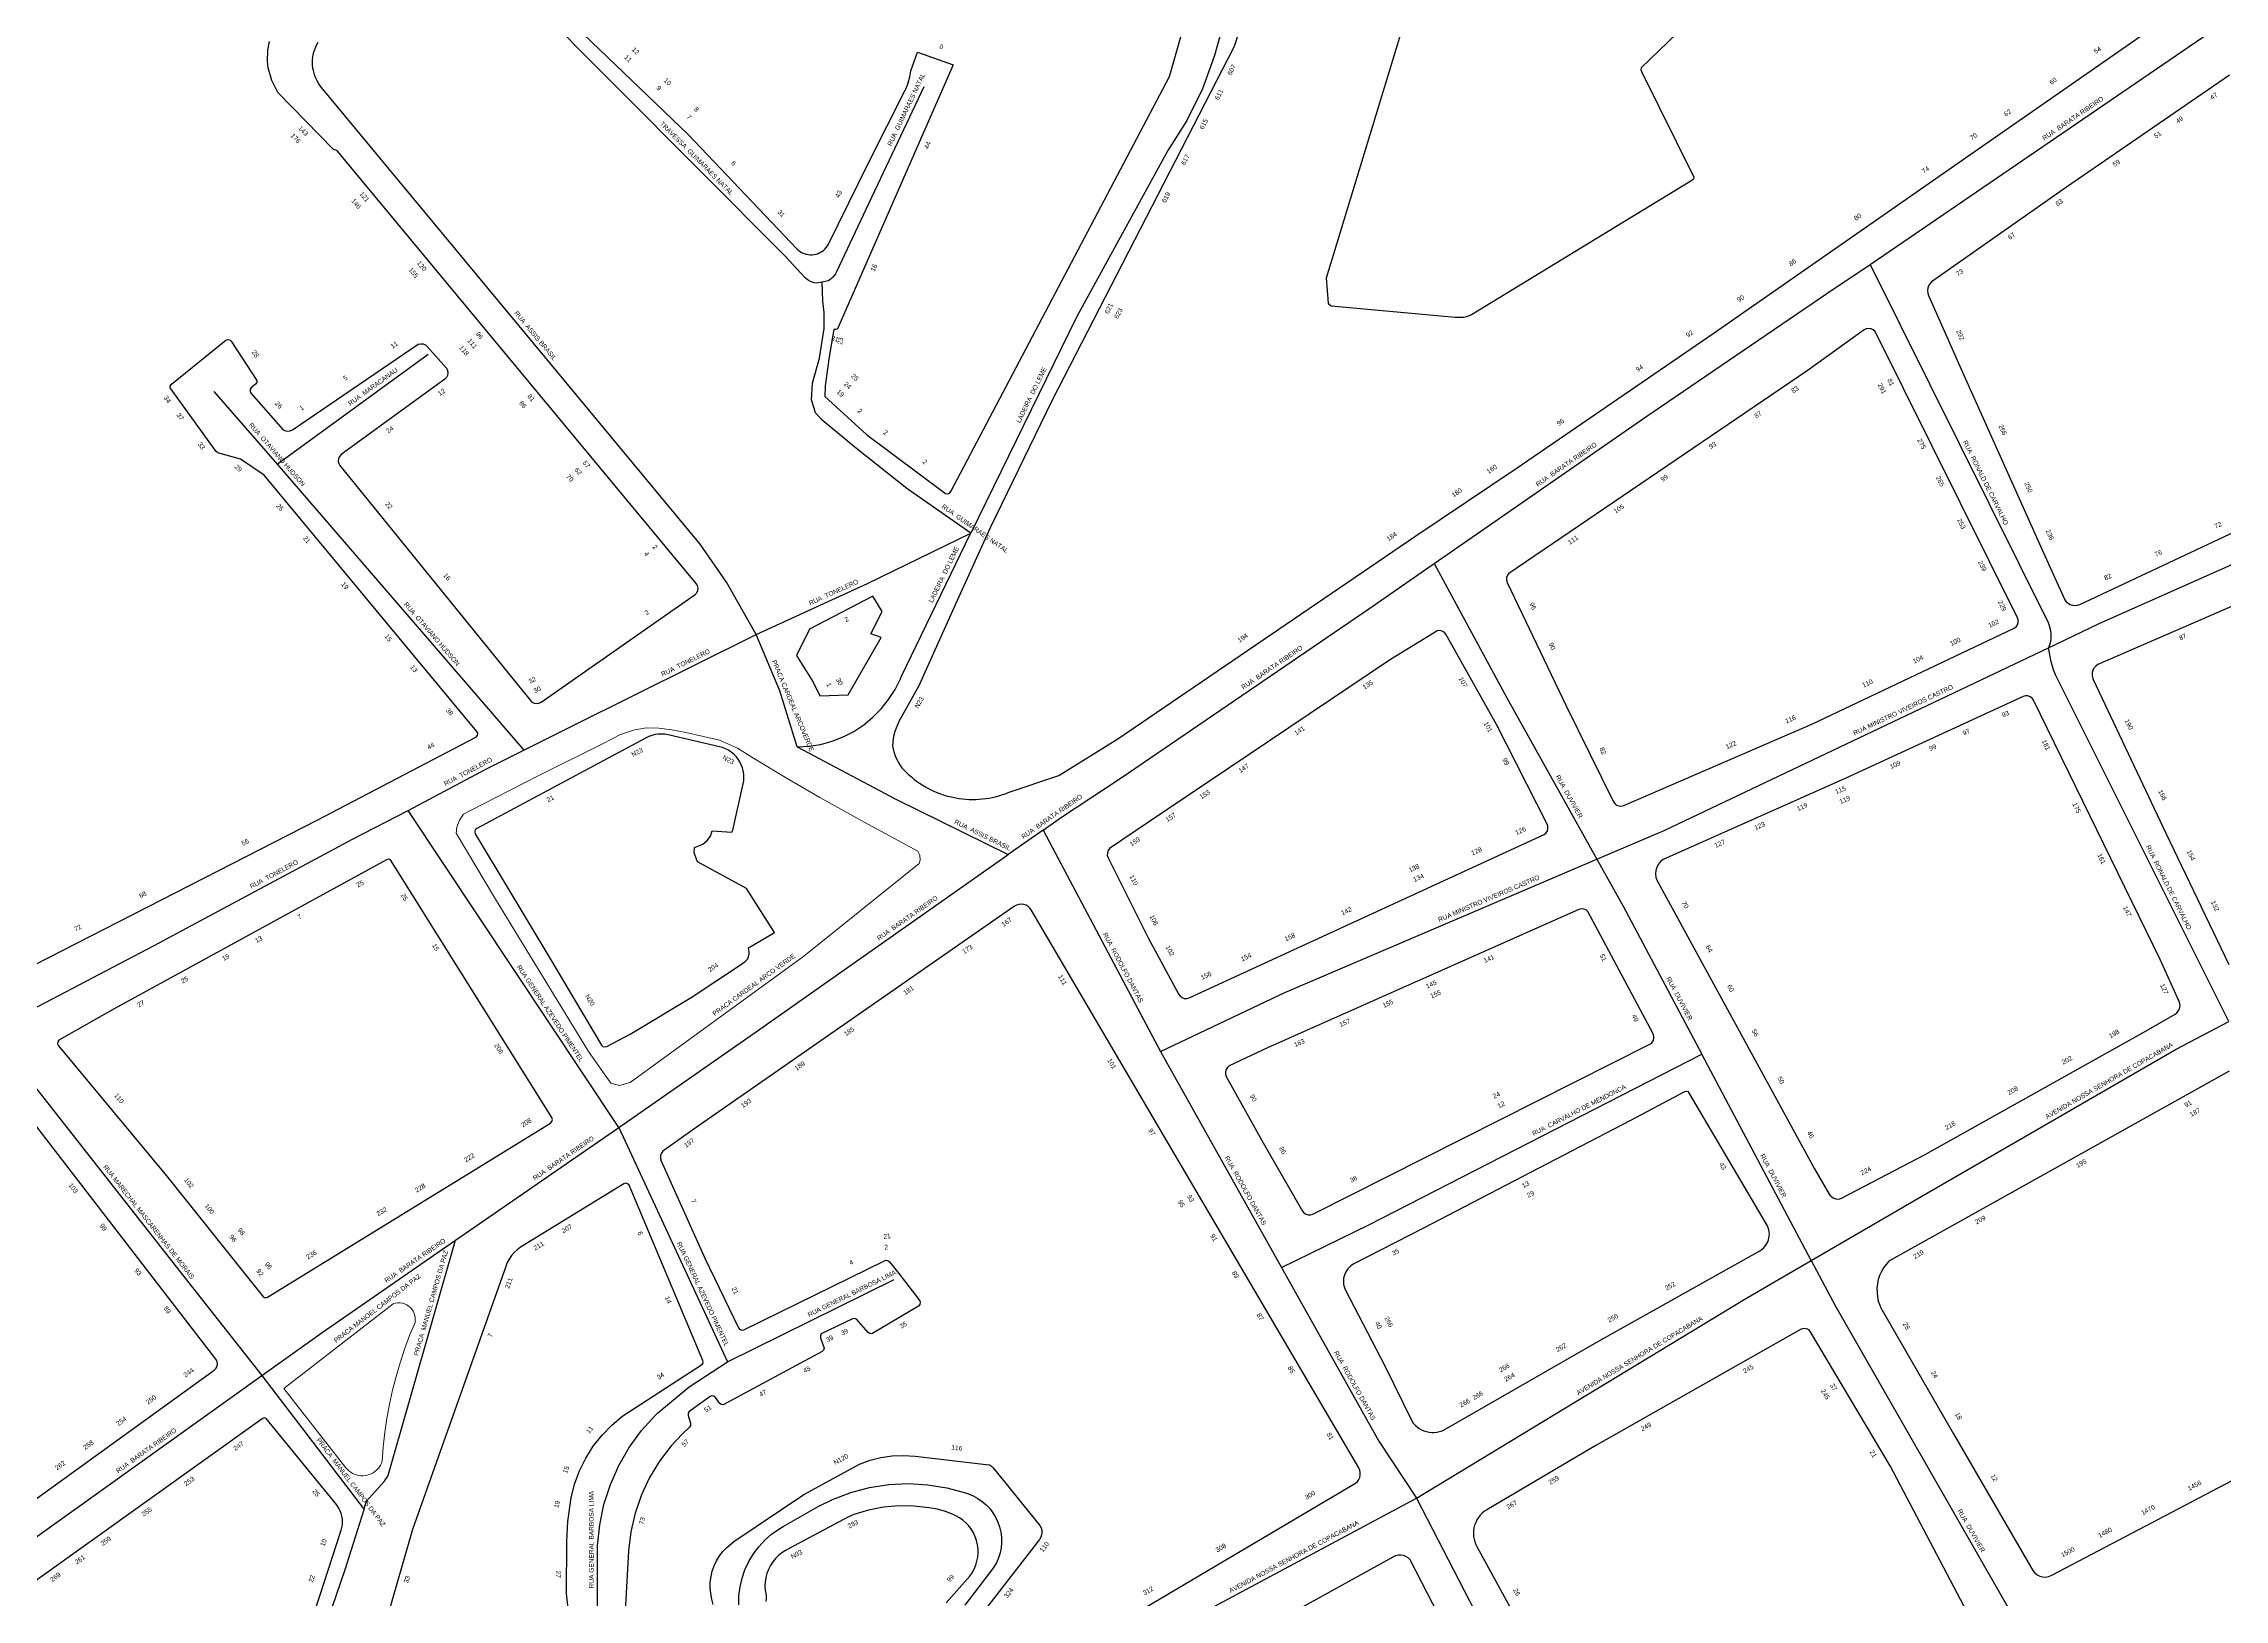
# Model space of a CAD drawing. Header units: millimetres. Extents: x 617751 to 636088, y 68402 to 77988.
# Drawn here: x 629973 to 630531, y 71850 to 72248 of the extents above; entities that cross this region are included whole.
import ezdxf

# ---------------------------------------------------------------- set-up
doc = ezdxf.new("R2010")
doc.units = ezdxf.units.MM
doc.header["$LTSCALE"] = 3
doc.header["$MEASUREMENT"] = 0
for name, color, linetype in [('ALINHAMENTO PREDIAL', 120, 'Continuous'), ('NOME LOGRADOURO', 252, 'Continuous'), ('NUMERAÇÃO', 7, 'Continuous'), ('OBRA DE ARTE', 190, 'Continuous')]:
    doc.layers.add(name, color=color, linetype=linetype)
doc.styles.get("Standard").update_dxf_attribs({"font": 'arial.ttf'})

msp = doc.modelspace()

# ---------------------------------------------------------------- linework, layer by layer
at = {"layer": 'ALINHAMENTO PREDIAL'}
for points in [[(630110.93, 72250.36), (630137.7, 72224.68), (630165.56, 72195.34), (630165.95, 72194.99), (630166.38, 72194.69), (630166.83, 72194.43), (630167.31, 72194.22), (630167.81, 72194.06), (630168.32, 72193.96), (630168.84, 72193.91), (630169.37, 72193.91), (630169.89, 72193.97), (630170.4, 72194.08), (630170.89, 72194.25), (630171.37, 72194.47), (630171.82, 72194.73), (630172.24, 72195.04), (630172.63, 72195.4), (630172.98, 72195.79), (630173.28, 72196.21), (630173.54, 72196.67), (630183.85, 72217.6), (630193.12, 72235.83), (630193.41, 72236.45), (630193.97, 72237.91), (630194.38, 72239.43), (630194.62, 72240.98), (630196.3, 72245.74), (630205.49, 72242.49), (630175.87, 72175), (630175.4, 72174.77), (630174.89, 72174.8), (630173.74, 72167.83), (630172.71, 72160.37), (630172.58, 72157.65), (630183.28, 72147.92), (630203.51, 72132.88), (630204.02, 72132.8), (630204.5, 72132.98), (630204.83, 72133.37), (630260.77, 72239.56), (630280.57, 72308.99)], [(630110.93, 72250.36), (630137.7, 72224.68), (630165.56, 72195.34), (630165.95, 72194.99), (630166.38, 72194.69), (630166.83, 72194.43), (630167.31, 72194.22), (630167.81, 72194.06), (630168.32, 72193.96), (630168.84, 72193.91), (630169.37, 72193.91), (630169.89, 72193.97), (630170.4, 72194.08), (630170.89, 72194.25), (630171.37, 72194.47), (630171.82, 72194.73), (630172.24, 72195.04), (630172.63, 72195.4), (630172.98, 72195.79), (630173.28, 72196.21), (630173.54, 72196.67), (630183.85, 72217.6), (630193.12, 72235.83), (630193.41, 72236.45), (630193.97, 72237.91), (630194.38, 72239.43), (630194.62, 72240.98), (630196.3, 72245.74), (630205.49, 72242.49), (630175.87, 72175), (630175.4, 72174.77), (630174.89, 72174.8), (630173.74, 72167.83), (630172.71, 72160.37), (630172.58, 72157.65), (630183.28, 72147.92), (630203.51, 72132.88), (630204.02, 72132.8), (630204.5, 72132.98), (630204.83, 72133.37), (630260.77, 72239.56), (630280.57, 72308.99)], [(630402.1, 72261.67), (630381.4, 72241.76), (630381.32, 72241.26), (630381.49, 72240.78), (630394.95, 72213.78), (630394.82, 72213.28), (630394.44, 72212.94), (630338.06, 72178.59), (630337.41, 72178.3), (630336.73, 72178.07), (630336.03, 72177.92), (630335.32, 72177.84), (630334.61, 72177.84), (630333.9, 72177.91), (630302.11, 72180.8), (630301.69, 72181.09), (630301.48, 72181.56), (630300.97, 72188.04), (630324.22, 72264.51)], [(630402.1, 72261.67), (630381.4, 72241.76), (630381.32, 72241.26), (630381.49, 72240.78), (630394.95, 72213.78), (630394.82, 72213.28), (630394.44, 72212.94), (630338.06, 72178.59), (630337.41, 72178.3), (630336.73, 72178.07), (630336.03, 72177.92), (630335.32, 72177.84), (630334.61, 72177.84), (630333.9, 72177.91), (630302.11, 72180.8), (630301.69, 72181.09), (630301.48, 72181.56), (630300.97, 72188.04), (630324.22, 72264.51)], [(630279.66, 72254.26), (630277.31, 72247.17), (630230.77, 72156.72), (630214.91, 72124.06), (630206.03, 72104.56), (630196.66, 72083.66), (630191.58, 72074.56), (630191.18, 72073.72), (630190.83, 72072.86), (630190.54, 72071.98), (630190.31, 72071.08), (630190.13, 72070.17), (630190.02, 72069.25), (630189.97, 72068.32), (630190.14, 72067.46), (630190.36, 72066.61), (630190.64, 72065.78), (630190.98, 72064.97), (630191.38, 72064.19), (630191.82, 72063.43), (630192.33, 72062.71), (630192.9, 72062.09), (630193.5, 72061.49), (630194.12, 72060.91), (630194.76, 72060.35), (630195.42, 72059.81), (630196.1, 72059.3), (630196.8, 72058.81), (630197.51, 72058.35), (630198.24, 72057.91), (630198.98, 72057.49), (630199.73, 72057.1), (630200.5, 72056.74), (630201.28, 72056.41), (630202.08, 72056.1), (630202.88, 72055.82), (630203.69, 72055.57), (630204.51, 72055.35), (630205.34, 72055.16), (630206.17, 72054.99), (630207.01, 72054.85), (630207.85, 72054.75), (630208.7, 72054.67), (630209.55, 72054.62), (630210.4, 72054.61), (630211.25, 72054.62), (630212.1, 72054.66), (630212.94, 72054.73), (630213.79, 72054.83), (630214.63, 72054.96), (630215.46, 72055.12), (630216.29, 72055.3), (630217.11, 72055.52), (630217.93, 72055.76), (630218.73, 72056.04), (630219.53, 72056.34), (630232.52, 72060.76), (630247.56, 72070.12), (630323.81, 72122.02), (630349.44, 72139.27), (630400.08, 72173.95), (630463.57, 72218.12), (630527.31, 72262.54)], [(630279.66, 72254.26), (630277.31, 72247.17), (630230.77, 72156.72), (630214.91, 72124.06), (630206.03, 72104.56), (630196.66, 72083.66), (630191.58, 72074.56), (630191.18, 72073.72), (630190.83, 72072.86), (630190.54, 72071.98), (630190.31, 72071.08), (630190.13, 72070.17), (630190.02, 72069.25), (630189.97, 72068.32), (630190.14, 72067.46), (630190.36, 72066.61), (630190.64, 72065.78), (630190.98, 72064.97), (630191.38, 72064.19), (630191.82, 72063.43), (630192.33, 72062.71), (630192.9, 72062.09), (630193.5, 72061.49), (630194.12, 72060.91), (630194.76, 72060.35), (630195.42, 72059.81), (630196.1, 72059.3), (630196.8, 72058.81), (630197.51, 72058.35), (630198.24, 72057.91), (630198.98, 72057.49), (630199.73, 72057.1), (630200.5, 72056.74), (630201.28, 72056.41), (630202.08, 72056.1), (630202.88, 72055.82), (630203.69, 72055.57), (630204.51, 72055.35), (630205.34, 72055.16), (630206.17, 72054.99), (630207.01, 72054.85), (630207.85, 72054.75), (630208.7, 72054.67), (630209.55, 72054.62), (630210.4, 72054.61), (630211.25, 72054.62), (630212.1, 72054.66), (630212.94, 72054.73), (630213.79, 72054.83), (630214.63, 72054.96), (630215.46, 72055.12), (630216.29, 72055.3), (630217.11, 72055.52), (630217.93, 72055.76), (630218.73, 72056.04), (630219.53, 72056.34), (630232.52, 72060.76), (630247.56, 72070.12), (630323.81, 72122.02), (630349.44, 72139.27), (630400.08, 72173.95), (630463.57, 72218.12), (630527.31, 72262.54)], [(629963.13, 72008.58), (630042.72, 72049.32), (630083.49, 72070.61), (630083.79, 72071.04), (630083.84, 72071.55), (630083.62, 72072.02), (630029.18, 72137.51), (630023.16, 72141.67), (630017.34, 72143.25), (630016.93, 72143.57), (630005.13, 72159.87), (630005.18, 72160.38), (630005.49, 72160.8), (630019.38, 72172.1), (630019.87, 72172.27), (630020.38, 72172.17), (630020.77, 72171.82), (630027.36, 72161.77), (630027.31, 72161.26), (630027.01, 72160.84), (630025.91, 72159.93), (630025.63, 72159.5), (630025.59, 72158.98), (630025.82, 72158.51), (630034.07, 72149.19), (630034.62, 72148.89), (630035.23, 72148.77), (630035.86, 72148.85), (630036.42, 72149.12), (630068.63, 72171.02), (630069.24, 72171.17), (630069.87, 72171.13), (630070.45, 72170.9), (630070.93, 72170.5), (630075.83, 72164.88), (630076.12, 72164.32), (630076.21, 72163.7), (630076.12, 72163.08), (630075.83, 72162.53), (630075.39, 72162.08), (630048.87, 72142.81), (630048.45, 72142.34), (630048.2, 72141.77), (630048.13, 72141.15), (630048.26, 72140.53), (630048.58, 72139.99), (630097.7, 72079.51), (630098.25, 72079.22), (630098.86, 72079.11), (630099.48, 72079.19), (630100.05, 72079.47), (630139.46, 72107.02), (630139.87, 72107.49), (630140.12, 72108.06), (630140.18, 72108.68), (630140.04, 72109.29), (630139.72, 72109.83), (630048.05, 72220.32), (630047.52, 72220.66), (630046.92, 72220.82), (630032.67, 72235.47), (630031.13, 72238.47), (630030.24, 72241.73), (630030.06, 72243.42), (630030.13, 72246.23), (630030.53, 72248.45)], [(629963.13, 72008.58), (630042.72, 72049.32), (630083.49, 72070.61), (630083.79, 72071.04), (630083.84, 72071.55), (630083.62, 72072.02), (630029.18, 72137.51), (630023.16, 72141.67), (630017.34, 72143.25), (630016.93, 72143.57), (630005.13, 72159.87), (630005.18, 72160.38), (630005.49, 72160.8), (630019.38, 72172.1), (630019.87, 72172.27), (630020.38, 72172.17), (630020.77, 72171.82), (630027.36, 72161.77), (630027.31, 72161.26), (630027.01, 72160.84), (630025.91, 72159.93), (630025.63, 72159.5), (630025.59, 72158.98), (630025.82, 72158.51), (630034.07, 72149.19), (630034.62, 72148.89), (630035.23, 72148.77), (630035.86, 72148.85), (630036.42, 72149.12), (630068.63, 72171.02), (630069.24, 72171.17), (630069.87, 72171.13), (630070.45, 72170.9), (630070.93, 72170.5), (630075.83, 72164.88), (630076.12, 72164.32), (630076.21, 72163.7), (630076.12, 72163.08), (630075.83, 72162.53), (630075.39, 72162.08), (630048.87, 72142.81), (630048.45, 72142.34), (630048.2, 72141.77), (630048.13, 72141.15), (630048.26, 72140.53), (630048.58, 72139.99), (630097.7, 72079.51), (630098.25, 72079.22), (630098.86, 72079.11), (630099.48, 72079.19), (630100.05, 72079.47), (630139.46, 72107.02), (630139.87, 72107.49), (630140.12, 72108.06), (630140.18, 72108.68), (630140.04, 72109.29), (630139.72, 72109.83), (630048.05, 72220.32), (630047.52, 72220.66), (630046.92, 72220.82), (630032.67, 72235.47), (630031.13, 72238.47), (630030.24, 72241.73), (630030.06, 72243.42), (630030.13, 72246.23), (630030.53, 72248.45)], [(630531.92, 72239.85), (630490.22, 72211.26), (630455.71, 72186.97), (630455.28, 72186.51), (630454.96, 72185.98), (630454.76, 72185.38), (630454.68, 72184.76), (630454.74, 72184.14), (630454.94, 72183.5)], [(630454.94, 72183.5), (630463.99, 72163.1), (630484.82, 72116.76), (630489.8, 72105.7), (630490.17, 72105.19), (630490.64, 72104.77), (630491.19, 72104.46), (630491.78, 72104.27), (630492.41, 72104.2), (630493.03, 72104.27), (630493.67, 72104.49), (630577.47, 72143.86)], [(630347.16, 72110.13), (630362.14, 72078.71), (630374.39, 72054), (630374.68, 72053.57), (630375.16, 72053.17), (630375.74, 72052.94), (630376.37, 72052.9), (630376.97, 72053.05), (630425.08, 72073.84), (630476.83, 72098.42), (630477.34, 72098.79), (630477.71, 72099.29), (630477.91, 72099.88), (630477.92, 72100.51), (630477.73, 72101.1), (630441.26, 72174.26), (630440.82, 72174.7), (630440.26, 72174.99), (630439.65, 72175.09), (630439.03, 72174.99), (630438.47, 72174.71), (630423.94, 72164.23), (630347.59, 72112.44), (630347.21, 72111.94), (630347, 72111.35), (630346.98, 72110.73), (630347.16, 72110.13)], [(630586.52, 72127.57), (630525.22, 72100.83), (630498.23, 72089.08), (630497.73, 72088.7), (630497.32, 72088.23), (630497.01, 72087.68), (630496.83, 72087.08), (630496.78, 72086.45), (630496.86, 72085.83), (630497.05, 72085.27)], [(630169.62, 72084.59), (630171.38, 72081.08), (630178.57, 72081.35), (630186.99, 72095.99), (630184.36, 72096.96), (630187.25, 72102.66), (630184.89, 72106.61), (630168.66, 72098.19), (630165.41, 72091.43), (630169.62, 72084.59)], [(630245.07, 72039.7), (630255.32, 72019.21), (630263.2, 72004.73), (630263.49, 72004.32), (630263.99, 72003.94), (630264.57, 72003.72), (630265.2, 72003.7), (630265.8, 72003.87), (630356.62, 72045.68), (630357.1, 72046.07), (630357.44, 72046.6), (630357.61, 72047.2), (630357.57, 72047.83), (630357.35, 72048.41), (630344.41, 72073.77), (630331.5, 72096.9), (630331.08, 72097.36), (630330.53, 72097.66), (630329.91, 72097.78), (630329.29, 72097.7), (630328.73, 72097.43), (630317.28, 72090.41), (630255.12, 72048.62), (630245.46, 72042.02), (630245.09, 72041.52), (630244.89, 72040.93), (630244.88, 72040.3), (630245.07, 72039.7)], [(630497.05, 72085.27), (630515.69, 72045.99), (630531.73, 72012.4)], [(630385.79, 72033.36), (630425.78, 71960.11), (630429.56, 71953.63), (630429.87, 71953.21), (630430.26, 71952.86), (630430.72, 71952.6), (630431.22, 71952.45), (630431.74, 71952.39), (630432.26, 71952.45), (630432.89, 71952.68), (630453.94, 71963.73), (630510.03, 71995.11), (630518.02, 71999.72), (630518.45, 72000.02), (630518.8, 72000.41), (630519.06, 72000.86), (630519.22, 72001.36), (630519.28, 72001.88), (630519.22, 72002.4), (630519.05, 72002.92), (630514.19, 72013.64), (630481.81, 72080), (630481.45, 72080.51), (630480.95, 72080.89), (630480.36, 72081.09), (630479.73, 72081.11), (630479.17, 72080.94), (630433.76, 72060.01), (630387.11, 72039.25), (630386.41, 72038.73), (630385.84, 72038.07), (630385.42, 72037.31), (630385.16, 72036.47), (630385.09, 72035.6), (630385.19, 72034.74), (630385.48, 72033.92), (630385.79, 72033.36)], [(630083.19, 72045.8), (630091.83, 72031.48), (630102.25, 72014.02), (630115.49, 71991.78), (630115.87, 71991.41), (630116.37, 71991.29), (630116.87, 71991.43), (630122.79, 71994.58), (630138.39, 72003.94), (630151.04, 72012.26), (630152.26, 72013.17), (630152.81, 72013.76), (630153.1, 72014.33), (630153.26, 72015.13), (630153.27, 72015.63), (630153.22, 72016.13), (630153.08, 72016.65), (630159.71, 72020.58), (630152.6, 72031.85), (630140.02, 72038.67), (630139.43, 72040.25), (630139.17, 72040.94), (630139.27, 72042.27), (630141.45, 72043.17), (630142.56, 72044.07), (630143.41, 72045.24), (630143.83, 72046.56), (630148.85, 72046.22), (630149.13, 72046.71), (630151.74, 72058.56), (630151.87, 72059.39), (630151.92, 72060.23), (630151.89, 72061.06), (630151.76, 72061.89), (630151.55, 72062.7), (630151.26, 72063.49), (630150.88, 72064.23), (630150.43, 72064.94), (630149.91, 72065.59), (630149.32, 72066.19), (630148.67, 72066.72), (630147.97, 72067.18), (630147.23, 72067.57), (630146.45, 72067.87), (630145.72, 72068.08), (630132.51, 72071.13), (630131.69, 72071.27), (630130.85, 72071.33), (630130.02, 72071.3), (630129.19, 72071.18), (630128.38, 72070.98), (630127.59, 72070.69), (630126.94, 72070.39), (630083.58, 72047.2), (630083.2, 72046.84), (630083.05, 72046.35), (630083.19, 72045.8)], [(629976.56, 71991.62), (630004.26, 71958.32), (630029.02, 71927.27), (630029.52, 71927.15), (630030.02, 71927.29), (630102.47, 71971.84), (630102.82, 71972.21), (630102.94, 71972.72), (630102.79, 71973.21), (630061.51, 72039.17), (630061.01, 72039.32), (630060.51, 72039.2), (629990.8, 72001.05), (629976.68, 71993.03), (629976.39, 71992.61), (629976.34, 71992.09), (629976.56, 71991.62)], [(630168.95, 71797.23), (630308.38, 71879.7), (630308.84, 71880.12), (630309.21, 71880.63), (630309.46, 71881.2), (630309.58, 71881.82), (630309.58, 71882.45), (630309.45, 71883.06), (630309.19, 71883.63), (630225.42, 72026.34), (630225.1, 72026.78), (630224.65, 72027.21), (630224.11, 72027.53), (630223.52, 72027.74), (630222.89, 72027.82), (630222.27, 72027.76), (630221.67, 72027.58), (630221.12, 72027.28), (630139.68, 71970.65), (630131.2, 71964.65), (630130.8, 71964.16), (630130.58, 71963.58), (630130.55, 71962.95), (630130.71, 71962.35), (630141.94, 71937.28), (630150.56, 71919.43), (630150.91, 71919.04), (630151.39, 71918.87), (630151.9, 71918.97), (630188.25, 71936.72), (630188.77, 71936.66), (630189.18, 71936.35), (630191.87, 71932.88), (630196.91, 71926.39), (630197.05, 71925.89), (630196.92, 71925.39), (630196.56, 71925.02), (630184.66, 71917.94), (630184.14, 71917.97), (630183.71, 71918.26), (630180.7, 71921.66), (630180.21, 71921.83), (630179.7, 71921.74), (630171.72, 71917.9), (630171.5, 71917.43), (630171.54, 71916.91), (630172.44, 71914.22), (630172.29, 71913.73), (630171.91, 71913.37), (630146.58, 71899.77), (630146.07, 71899.86), (630145.67, 71900.19), (630144.65, 71901.63), (630144.25, 71901.96), (630143.74, 71902.04), (630143.26, 71901.86), (630137.87, 71897.98), (630137.63, 71897.52), (630137.66, 71897), (630138.27, 71895.02), (630138.26, 71894.5), (630137.99, 71894.06), (630136.11, 71892.28), (630133.32, 71889.25), (630130.35, 71885.34), (630127.8, 71881.15), (630125.71, 71876.7), (630124.1, 71872.07), (630122.98, 71867.29), (630122.36, 71862.42), (630121.2, 71840.75)], [(630275.32, 71983.73), (630284.76, 71966.81), (630294.83, 71949.31), (630295.14, 71948.9), (630295.64, 71948.53), (630296.24, 71948.33), (630296.86, 71948.33), (630297.46, 71948.52), (630383.67, 71991.97), (630384.17, 71992.35), (630384.53, 71992.86), (630384.72, 71993.46), (630384.7, 71994.08), (630384.5, 71994.68), (630367.84, 72025.93), (630367.35, 72026.33), (630366.77, 72026.55), (630366.14, 72026.59), (630365.54, 72026.43), (630285.99, 71991.16), (630276.09, 71986.45), (630275.6, 71986.06), (630275.25, 71985.54), (630275.08, 71984.94), (630275.1, 71984.31), (630275.32, 71983.73)], [(630531.87, 71985.11), (630444.83, 71936.5), (630444.09, 71935.68), (630443.45, 71934.79), (630442.89, 71933.83), (630442.45, 71932.82), (630442.11, 71931.77), (630441.88, 71930.69), (630441.76, 71929.59), (630441.77, 71928.49), (630441.88, 71927.39), (630442.11, 71926.31), (630442.46, 71925.26), (630442.76, 71924.55)], [(629939.19, 71852.87), (630016.43, 71908.61), (630016.87, 71909.05), (630017.16, 71909.61), (630017.26, 71910.23), (630017.16, 71910.85), (630016.84, 71911.46), (629961.23, 71983.46)], [(630305.84, 71929.08), (630315.84, 71909.75), (630322.76, 71895.62), (630323.16, 71895.07), (630323.61, 71894.57), (630324.12, 71894.12), (630324.67, 71893.73), (630325.26, 71893.39), (630325.88, 71893.12), (630326.52, 71892.91), (630327.18, 71892.77), (630327.86, 71892.7), (630328.53, 71892.71), (630329.2, 71892.78), (630329.87, 71892.92), (630330.51, 71893.14), (630331.02, 71893.36), (630370.66, 71916.14), (630411.77, 71939.16), (630412.2, 71939.45), (630412.61, 71939.78), (630412.97, 71940.15), (630413.3, 71940.56), (630413.58, 71941), (630413.81, 71941.47), (630414, 71941.96), (630414.13, 71942.47), (630414.21, 71942.99), (630414.23, 71943.51), (630414.2, 71944.03), (630414.11, 71944.55), (630413.97, 71945.05), (630413.78, 71945.54), (630413.54, 71946), (630393.53, 71979.78), (630393.04, 71979.93), (630392.53, 71979.81), (630378.7, 71972.48), (630325.55, 71944.84), (630307.98, 71935.81), (630307.53, 71935.55), (630307.1, 71935.24), (630306.72, 71934.89), (630306.37, 71934.5), (630306.07, 71934.07), (630305.81, 71933.62), (630305.6, 71933.14), (630305.44, 71932.64), (630305.33, 71932.12), (630305.28, 71931.6), (630305.28, 71931.08), (630305.34, 71930.56), (630305.46, 71930.05), (630305.62, 71929.55), (630305.84, 71929.08)], [(630107.96, 71838.27), (630106.58, 71851.5), (630106.59, 71864.8), (630106.88, 71869.93), (630107.72, 71875.94), (630108.61, 71879.45), (630109.86, 71882.85), (630111.46, 71886.09), (630113.39, 71889.15), (630115.63, 71891.99), (630118.16, 71894.59), (630120.94, 71896.9), (630141.3, 71910.14), (630141.5, 71910.62), (630141.42, 71911.13), (630122.54, 71955.93), (630122.17, 71956.29), (630121.66, 71956.41), (630121.17, 71956.26), (630095.19, 71940.36), (630094.75, 71940.07), (630093.92, 71939.43), (630093.16, 71938.71), (630092.48, 71937.92), (630091.89, 71937.05), (630091.39, 71936.13), (630090.99, 71935.17), (630067.18, 71867.86), (630067, 71867.3), (630048.29, 71802.58)], [(630442.76, 71924.55), (630461.38, 71892.3), (630481.64, 71857.34), (630482.12, 71856.75), (630482.72, 71856.28), (630483.4, 71855.93), (630484.14, 71855.74), (630484.9, 71855.7), (630485.66, 71855.83), (630486.46, 71856.16), (630645.52, 71939.68)], [(630471.67, 71833.73), (630445.12, 71884.13), (630424.88, 71918.26), (630424.48, 71918.75), (630423.95, 71919.08), (630423.35, 71919.24), (630422.72, 71919.2), (630422.17, 71918.98), (630369.87, 71889.38), (630341.97, 71872.93), (630341.36, 71872.53), (630340.8, 71872.06), (630340.28, 71871.54), (630339.83, 71870.97), (630339.43, 71870.35), (630339.11, 71869.69), (630338.85, 71869.01), (630338.67, 71868.3), (630338.56, 71867.57), (630338.53, 71866.84), (630338.57, 71866.11), (630338.69, 71865.39), (630338.89, 71864.68), (630339.16, 71864), (630339.39, 71863.54)], [(630032.4, 71817.07), (630048.92, 71867.65), (630049.11, 71868.36), (630049.22, 71869.08), (630049.26, 71869.81), (630049.23, 71870.54), (630049.11, 71871.27), (630048.92, 71871.98), (630048.66, 71872.66), (630048.33, 71873.31), (630047.7, 71874.23), (630029.72, 71896.29), (630029.21, 71896.4), (630028.68, 71896.21), (629970.03, 71854.22), (629947.29, 71838.33)], [(630144.1, 71848.7), (630143.69, 71850.08), (630143.42, 71851.49), (630143.3, 71852.93), (630143.33, 71854.37), (630143.51, 71855.8), (630143.84, 71857.2), (630144.32, 71858.56), (630144.93, 71859.86), (630145.68, 71861.09), (630146.55, 71862.24), (630147.54, 71863.29), (630148.63, 71864.23), (630149.38, 71864.77), (630167.23, 71876.81), (630181.46, 71884.61), (630184.18, 71885.6), (630186.98, 71886.31), (630189.85, 71886.72), (630192.74, 71886.82), (630195.74, 71886.61), (630213.89, 71884.52), (630214.73, 71884.43), (630215.26, 71884.08), (630215.7, 71883.64), (630227.63, 71868.86), (630227.92, 71868.31), (630228.1, 71867.71), (630228.15, 71867.08), (630228.06, 71866.46), (630227.85, 71865.87), (630227.52, 71865.33), (630208.69, 71840.97)], [(630203.67, 71849.07), (630209.68, 71855.91), (630210.29, 71856.79), (630210.81, 71857.72), (630211.23, 71858.7), (630211.54, 71859.73), (630211.75, 71860.77), (630211.84, 71861.84), (630211.82, 71862.91), (630211.69, 71863.97), (630211.45, 71865.01), (630211.1, 71866.02), (630210.65, 71866.99), (630210.1, 71867.9), (630209.46, 71868.76), (630208.73, 71869.54), (630207.93, 71870.24), (630207.05, 71870.85), (630206.12, 71871.37), (630205.45, 71871.69), (630203.46, 71872.47), (630201.4, 71873.05), (630199.29, 71873.4), (630195.41, 71873.87), (630191.51, 71873.92), (630187.62, 71873.57), (630183.79, 71872.82), (630180.06, 71871.67), (630178.68, 71871.13), (630163.53, 71863.01), (630162.55, 71862.51), (630161.63, 71861.91), (630160.77, 71861.21), (630159.99, 71860.43), (630159.3, 71859.57), (630158.71, 71858.64), (630158.21, 71857.66), (630157.82, 71856.63), (630157.53, 71855.56), (630157.36, 71854.47), (630157.31, 71853.37), (630157.37, 71852.27), (630157.52, 71851.57), (630157.6, 71850.86), (630157.6, 71850.14), (630157.52, 71849.43)], [(630339.39, 71863.54), (630358.36, 71828.92)], [(630362.7, 71781.8), (630322.33, 71860.12), (630321.85, 71860.6), (630321.28, 71860.98), (630320.64, 71861.22), (630319.97, 71861.33), (630319.29, 71861.3), (630318.63, 71861.13), (630317.93, 71860.76), (630259.39, 71828.45)]]:
    msp.add_lwpolyline(points, dxfattribs=at)
at = {"layer": 'NOME LOGRADOURO'}
for points in [[(630324.39, 72419.88), (630317.7, 72390.18), (630308.78, 72359.26), (630308.24, 72357.78), (630296.61, 72329.27), (630296.08, 72327.81), (630289.64, 72307.66), (630283.96, 72287.98), (630281.45, 72278.44), (630273.92, 72250.66), (630272.34, 72244.87), (630269.21, 72236.38), (630265.21, 72228.26), (630260.38, 72220.61), (630236.99, 72178), (630209.96, 72122.7)], [(630171.91, 72186.89), (630170.42, 72186.69), (630169.91, 72186.78), (630169.41, 72186.92), (630168.92, 72187.12), (630168.46, 72187.37), (630168.03, 72187.66), (630167.63, 72188), (630162.51, 72193.56), (630096.73, 72259.68), (630080.83, 72274.29), (630080.43, 72274.62), (630080, 72274.91), (630079.53, 72275.16), (630079.04, 72275.35), (630078.54, 72275.49), (630078.02, 72275.58), (630077.5, 72275.61), (630076.98, 72275.59), (630076.46, 72275.51), (630075.95, 72275.38), (630075.46, 72275.2), (630075, 72274.96), (630074.55, 72274.68)], [(630440.05, 72191.42), (630530.22, 72253.1), (630537.72, 72258.26)], [(630155.06, 72096.78), (630147.5, 72110.17), (630140.74, 72119.91), (630043.87, 72236.74), (630043.45, 72237.28), (630043.07, 72237.86), (630042.73, 72238.45), (630042.43, 72239.07), (630042.17, 72239.71), (630041.96, 72240.36), (630041.79, 72241.03), (630041.67, 72241.7), (630041.6, 72242.39), (630041.57, 72243.07), (630041.59, 72243.76), (630041.66, 72244.44), (630041.77, 72245.12), (630041.93, 72245.79), (630042.14, 72246.45), (630042.39, 72247.09), (630042.68, 72247.71), (630043.02, 72248.31)], [(630197.98, 72236.85), (630183.09, 72205.53), (630175.57, 72189.52), (630175.33, 72189.06), (630175.03, 72188.63), (630174.69, 72188.23), (630174.32, 72187.86), (630173.9, 72187.54), (630173.46, 72187.27), (630171.91, 72186.89)], [(630328.53, 72114.98), (630382.61, 72152.46), (630428.97, 72184.04), (630440.05, 72191.42)], [(630440.05, 72191.42), (630485.55, 72099.86), (630485.83, 72099.09), (630486.09, 72098.12), (630486.26, 72097.06), (630486.26, 72095.97), (630486.15, 72094.95), (630485.91, 72094.11), (630485.66, 72093.4)], [(630209.96, 72122.7), (630193.64, 72134.16), (630180.81, 72144.3), (630171.93, 72151.62), (630170.26, 72153.5), (630169.24, 72156.78), (630169.45, 72161.09), (630171.28, 72167.51), (630172.47, 72175.1), (630172.47, 72179.15), (630172.14, 72182.06), (630171.91, 72186.89)], [(630032.54, 72140.36), (630071.12, 72168.49)], [(630016.36, 72158.94), (630032.54, 72140.36)], [(630032.54, 72140.36), (630095.62, 72067.23)], [(630485.66, 72093.4), (630498.62, 72099.57), (630591.15, 72140.7)], [(630155.06, 72096.78), (630183.51, 72109.81), (630209.96, 72122.7)], [(630165.51, 72068.03), (630168.55, 72068.21), (630171.55, 72068.7), (630174.48, 72069.51), (630177.32, 72070.62), (630180.02, 72072.02), (630182.56, 72073.69), (630184.91, 72075.62), (630187.05, 72077.79), (630188.95, 72080.16), (630190.59, 72082.72), (630191.96, 72085.44), (630192.24, 72086.11), (630209.92, 72122.64)], [(630228.47, 72046.73), (630232.94, 72049.87), (630248.43, 72060.1), (630312.05, 72103.56), (630328.53, 72114.98)], [(630328.53, 72114.98), (630347.11, 72080.61), (630370.13, 72039.36)], [(630095.62, 72067.23), (630108.06, 72073.47), (630155.06, 72096.78)], [(630165.51, 72068.03), (630161.12, 72082.42), (630155.06, 72096.78)], [(630370.13, 72039.36), (630387.32, 72046.7), (630485.66, 72093.4)], [(630531.76, 71997.78), (630487.47, 72086.44), (630486.94, 72087.77), (630486.55, 72088.99), (630486.24, 72090.17), (630485.96, 72091.67), (630485.75, 72092.97), (630485.66, 72093.4)], [(630066, 72051.76), (630086.11, 72062.46), (630095.62, 72067.23)], [(630165.51, 72068.03), (630190.81, 72054.64), (630219.56, 72040.48)], [(629959.2, 71995.31), (630001.1, 72017.24), (630051.76, 72044.46), (630066, 72051.76)], [(630119.89, 71970.67), (630066, 72051.76)], [(630228.47, 72046.73), (630219.56, 72040.48)], [(630228.47, 72046.73), (630257.14, 71992.66), (630258.47, 71990.15)], [(630119.89, 71970.67), (630154.56, 71994.82), (630219.56, 72040.48)], [(630258.47, 71990.15), (630290.27, 72005.24), (630370.13, 72039.36)], [(630370.13, 72039.36), (630376.84, 72027.34), (630396.94, 71989.46)], [(630424.93, 71936.7), (630453.22, 71953.16), (630518.32, 71990.76), (630531.76, 71997.78)], [(629959.2, 71995.31), (629967.88, 71984.51), (630006.41, 71935.39), (630028.64, 71907.27)], [(630258.47, 71990.15), (630289.45, 71934.88)], [(630289.45, 71934.88), (630311.82, 71945.77), (630396.94, 71989.46)], [(630424.93, 71936.7), (630396.94, 71989.46)], [(630078.14, 71941.89), (630119.89, 71970.67)], [(630119.89, 71970.67), (630147.73, 71910.75)], [(630028.64, 71907.27), (630044.01, 71918.26), (630078.14, 71941.89)], [(630045.28, 71775.69), (630031.63, 71798.8), (630031.39, 71799.26), (630031.2, 71799.75), (630031.05, 71800.25), (630030.97, 71800.77), (630030.94, 71801.29), (630030.96, 71801.82), (630031.03, 71802.33), (630031.16, 71802.84), (630049.88, 71857.67), (630054.75, 71872.94), (630055.05, 71874.1), (630055.24, 71874.59), (630055.47, 71875.06), (630055.75, 71875.5), (630056.08, 71875.91), (630059.95, 71880.21), (630060.28, 71880.61), (630060.56, 71881.05), (630060.8, 71881.52), (630060.99, 71882.01), (630078.14, 71941.89)], [(630289.45, 71934.88), (630314.37, 71890.43), (630323.94, 71875.89)], [(630323.94, 71875.89), (630407.76, 71926.71), (630424.93, 71936.7)], [(630424.93, 71936.7), (630431.14, 71924.99), (630491.69, 71819.3)], [(630147.73, 71910.75), (630190.38, 71931.82)], [(629930.09, 71838.57), (629956.21, 71855.52), (630028.64, 71907.27)], [(630028.64, 71907.27), (630054.75, 71872.94)], [(630114.48, 71841.85), (630114.49, 71863.73), (630115.04, 71869.04), (630116.13, 71874.26), (630117.77, 71879.34), (630119.93, 71884.22), (630122.59, 71888.85), (630125.72, 71893.17), (630129.28, 71897.14), (630129.78, 71897.64), (630137.92, 71904.38), (630147.73, 71910.75)], [(630150.61, 71848.59), (630150.65, 71850.88), (630150.93, 71853.16), (630151.44, 71855.4), (630152.19, 71857.57), (630153.16, 71859.65), (630154.34, 71861.62), (630155.72, 71863.45), (630157.28, 71865.13), (630159.01, 71866.63), (630160.89, 71867.95), (630161.98, 71868.59), (630170.94, 71873.73), (630174.62, 71875.55), (630179.27, 71877.32), (630184.08, 71878.59), (630188.99, 71879.35), (630193.96, 71879.6), (630198.93, 71879.32), (630203.84, 71878.53), (630208.64, 71877.23), (630209.37, 71876.99), (630210.6, 71876.47), (630211.78, 71875.83), (630212.88, 71875.06), (630213.89, 71874.18), (630214.81, 71873.21), (630215.62, 71872.14), (630216.31, 71870.99), (630216.88, 71869.78), (630217.32, 71868.51), (630217.63, 71867.21), (630217.8, 71865.88), (630217.82, 71864.54), (630217.71, 71863.2), (630217.46, 71861.89), (630217.07, 71860.61), (630216.55, 71859.37), (630215.56, 71857.89), (630208.4, 71848.5)], [(630144.8, 71782.1), (630156.15, 71785.09), (630167.12, 71789.25), (630177.6, 71794.54), (630229.84, 71825.49), (630323.94, 71875.89)], [(630323.94, 71875.89), (630356.57, 71812.77), (630386.28, 71759.86)]]:
    msp.add_lwpolyline(points, dxfattribs=at)
at = {"layer": 'OBRA DE ARTE', "lineweight": 20}
for points in [[(630120.38, 72071.24), (630115.73, 72068.87), (630099.08, 72060.52), (630081.99, 72051.78), (630080.22, 72050.8), (630079.16, 72049.31), (630078.52, 72047.48), (630078.28, 72045.99), (630088.4, 72029.1), (630112.16, 71990.17), (630117.88, 71981.99), (630120.06, 71981.42), (630122.8, 71982.17), (630167.26, 72014.55), (630196.77, 72038.23), (630197.04, 72039.1), (630196.93, 72040.35), (630196.39, 72041.35), (630182.87, 72048.67), (630171.36, 72055.06), (630162.98, 72059.93), (630155.04, 72064.74), (630150.27, 72067.76), (630145.69, 72069.76), (630141.6, 72070.67), (630137.04, 72071.73), (630133.51, 72072.45), (630130.2, 72072.83), (630126.94, 72072.9), (630123.7, 72072.33), (630120.38, 72071.24)], [(630034.2, 71903.9), (630050.13, 71883.63), (630050.5, 71883.21), (630050.9, 71882.84), (630051.34, 71882.5), (630051.81, 71882.22), (630052.31, 71881.99), (630052.84, 71881.81), (630053.37, 71881.68), (630053.92, 71881.61), (630054.47, 71881.6), (630055.02, 71881.64), (630055.56, 71881.74), (630056.09, 71881.9), (630056.6, 71882.11), (630057.09, 71882.38), (630057.54, 71882.69), (630057.96, 71883.05), (630058.35, 71883.44), (630058.68, 71883.88), (630058.97, 71884.35), (630059.22, 71884.85), (630059.4, 71885.37), (630059.68, 71889.02), (630060.08, 71892.66), (630060.62, 71896.28), (630061.27, 71899.89), (630062.05, 71903.47), (630062.96, 71907.02), (630063.99, 71910.53), (630065.14, 71914.01), (630066.41, 71917.45), (630067.8, 71920.84), (630067.87, 71921.42), (630067.85, 71922.01), (630067.76, 71922.59), (630067.58, 71923.15), (630067.33, 71923.69), (630067, 71924.18), (630066.61, 71924.62), (630066.16, 71925.01), (630065.67, 71925.32), (630065.13, 71925.57), (630064.57, 71925.74), (630063.99, 71925.83), (630063.4, 71925.84), (630062.81, 71925.77), (630062.24, 71925.62), (630034.2, 71903.9)]]:
    msp.add_lwpolyline(points, dxfattribs=at)

# ---------------------------------------------------------------- texts
at = {"layer": 'NOME LOGRADOURO'}
for s, rotation, p in [('RUA  GUIMARAES NATAL', 64.5729, (630189.64, 72221.62)), ('RUA  BARATA RIBEIRO', 34.3707, (630484.57, 72223.09)), ('TRAVESSA  GUIMARAES NATAL', 314.8523, (630130.33, 72227.32)), ('RUA  ASSIS BRASIL', 309.6637, (630093.08, 72178.96)), ('RUA  MARACANAU', 36.0971, (630051.24, 72155.23)), ('LADEIRA  DO LEME', 63.9511, (630222.58, 72150.79)), ('RUA  OTAVIANO HUDSON', 311.0503, (630025.21, 72150.3)), ('RUA  RONALD DE CARVALHO', 296.42, (630463.7, 72146.09)), ('RUA  BARATA RIBEIRO', 34.7238, (630355, 72134.54)), ('RUA  GUIMARAES NATAL', 324.9116, (630202.38, 72129.25)), ('LADEIRA  DO LEME', 64.1737, (630200.18, 72104.81)), ('RUA  TONELERO', 24.6199, (630168.87, 72104.2)), ('RUA  OTAVIANO HUDSON', 310.7802, (630064.84, 72104.44)), ('RUA  TONELERO', 26.38, (630131.12, 72086.02)), ('RUA  BARATA RIBEIRO', 34.3377, (630279.68, 72082.65)), ('PRACA CARDEAL ARCOVERDE', 292.88, (630159.01, 72089.98)), ('RUA MINISTRO VIVEIROS CASTRO', 25.4, (630436.06, 72070.95)), ('RUA  TONELERO', 28.0162, (630075.59, 72057.99)), ('RUA  DUVIVIER', 299.1642, (630359.5, 72060.47)), ('RUA  BARATA RIBEIRO', 35.048, (630223.44, 72044.42)), ('RUA  ASSIS BRASIL', 333.7787, (630205.63, 72048.45)), ('RUA  RONALD DE CARVALHO', 296.55, (630510.51, 72042.55)), ('RUA  TONELERO', 28.2495, (630025.96, 72031.73)), ('RUA MINISTRO VIVEIROS CASTRO', 23.1345, (630329.81, 72023.22)), ('RUA  BARATA RIBEIRO', 35.0866, (630186.49, 72018.46)), ('RUA  RODOLFO DANTAS', 297.9345, (630243.69, 72020.16)), ('RUA GENERAL AZEVEDO PIMENTEL', 303.6046, (630093.78, 72011.76)), ('RUA  DUVIVIER', 297.9515, (630387.78, 72008.86)), ('AVENIDA NOSSA SENHORA DE COPACABANA', 30.0096, (630485.27, 71972.82)), ('RUA  CARVALHO DE MENDONCA', 27.1685, (630353.92, 71968.5)), ('RUA  BARATA RIBEIRO', 34.5749, (630098.45, 71957.1)), ('RUA  RODOLFO DANTAS', 299.273, (630274.84, 71963)), ('RUA  DUVIVIER', 297.9467, (630411.82, 71963.54)), ('RUA MARECHAL MASCARENHAS DE MORAIS', 308.1108, (629987.94, 71960.56)), ('RUA  BARATA RIBEIRO', 34.7051, (630060.51, 71930.9)), ('RUA GENERAL AZEVEDO PIMENTEL', 294.9239, (630134.72, 71941.13)), ('PRACA  MANUEL CAMPOS DA PAZ', 74.0246, (630068.6, 71912.22)), ('RUA GENERAL BARBOSA LIMA', 26.2833, (630168.61, 71922.18)), ('AVENIDA NOSSA SENHORA DE COPACABANA', 31.2284, (630365.34, 71902.15)), ('RUA  RODOLFO DANTAS', 299.273, (630302.78, 71913.14)), ('RUA  BARATA RIBEIRO', 35.5498, (629991.85, 71882.21)), ('PRACA  MANUEL CAMPOS DA PAZ', 307.2532, (630042.49, 71890.71)), ('RUA GENERAL BARBOSA LIMA', 89.9738, (630113.49, 71852.79)), ('RUA  DUVIVIER', 299.8085, (630462.29, 71872.64)), ('AVENIDA NOSSA SENHORA DE COPACABANA', 28.1735, (630276.42, 71851.57))]:
    msp.add_text(s, height=1.2, rotation=rotation, dxfattribs=at).set_placement(p)
at = {"layer": 'NUMERAÇÃO'}
for s, rotation, p in [('12', 316.1683, (630123.11, 72246.3)), ('0', 340.5428, (630201.81, 72246.71)), ('54', 34.847, (630497.76, 72245.26)), ('11', 316.1683, (630121.2, 72244.31)), ('607', 62.8039, (630276.58, 72239.73)), ('9', 316.1683, (630129.42, 72236.43)), ('10', 316.1683, (630131.32, 72238.42)), ('611', 62.8039, (630273.32, 72233.39)), ('60', 34.847, (630486.39, 72237.35)), ('8', 316.1683, (630139.04, 72231.01)), ('62', 34.847, (630474.74, 72229.24)), ('47', 34.4525, (630527.52, 72233.49)), ('176', 314.1904, (630035.85, 72224.31)), ('143', 314.1904, (630037.83, 72226.22)), ('7', 316.1683, (630137.14, 72229.03)), ('615', 62.8039, (630269.43, 72225.84)), ('70', 34.847, (630466.03, 72223.18)), ('51', 34.4525, (630513.12, 72223.62)), ('49', 34.4525, (630518.69, 72227.44)), ('44', 66.4138, (630199.03, 72220.84)), ('617', 62.8039, (630264.74, 72216.72)), ('6', 313.488, (630148.54, 72217.25)), ('74', 34.847, (630453.74, 72214.63)), ('59', 34.4525, (630502.54, 72216.37)), ('146', 309.648, (630051.41, 72207.69)), ('121', 309.648, (630053.52, 72209.45)), ('43', 63.8078, (630176.23, 72208.35)), ('619', 62.8039, (630259.79, 72207.1)), ('63', 35.1309, (630487.94, 72206.29)), ('31', 313.488, (630160.4, 72204.76)), ('80', 34.847, (630436.4, 72202.57)), ('67', 35.1309, (630475.74, 72197.71)), ('120', 309.648, (630068.18, 72191.77)), ('16', 66.4138, (630185.34, 72189.54)), ('16', 66.4138, (630185.34, 72189.54)), ('86', 34.847, (630419.71, 72190.95)), ('155', 309.648, (630066.06, 72190.02)), ('73', 35.1309, (630462.47, 72188.38)), ('621', 62.8039, (630245.17, 72178.68)), ('623', 62.8039, (630247.61, 72177.42)), ('90', 34.847, (630406.46, 72181.73)), ('92', 34.4195, (630393.39, 72172.7)), ('292', 293.8898, (630461.98, 72174.41)), ('28', 303.6615, (630025.96, 72169)), ('11', 34.2719, (630062.03, 72169.88)), ('118', 309.648, (630078.98, 72170.13)), ('111', 309.648, (630081.1, 72171.89)), ('96', 309.648, (630083.22, 72173.64)), ('31', 343.3007, (630174.15, 72172.15)), ('23', 80.6068, (630177.03, 72170.86)), ('5', 34.2719, (630049.93, 72161.64)), ('25', 317.7009, (630179.22, 72162.76)), ('94', 34.4195, (630380.56, 72163.91)), ('34', 306.2015, (630003.42, 72157.35)), ('12', 36.0289, (630074.16, 72157.78)), ('81', 309.648, (630096.46, 72157.68)), ('19', 317.7009, (630175.52, 72158.69)), ('24', 317.7009, (630177.37, 72160.73)), ('83', 34.1516, (630420.35, 72158.47)), ('291', 296.4447, (630441.91, 72160.69)), ('81', 296.4447, (630444.37, 72161.91)), ('37', 306.2015, (630006.67, 72152.92)), ('26', 311.3131, (630031.87, 72155.79)), ('1', 34.2719, (630038.72, 72154)), ('86', 309.648, (630094.34, 72155.93)), ('2', 317.7009, (630180.87, 72153.83)), ('96', 34.4195, (630360.37, 72150.09)), ('87', 34.1516, (630410.9, 72152.06)), ('24', 36.0289, (630060.95, 72148.18)), ('2', 323.3086, (630187.45, 72148.24)), ('275', 296.4447, (630452.02, 72146.55)), ('266', 294.1707, (630472.81, 72150.2)), ('33', 306.2015, (630012.15, 72145.44)), ('57', 309.648, (630110.58, 72140.65)), ('2', 323.3086, (630197.48, 72140.78)), ('93', 34.1516, (630399.28, 72144.19)), ('29', 314.9772, (630021.52, 72139.58)), ('70', 309.648, (630106.35, 72137.14)), ('62', 309.648, (630108.47, 72138.9)), ('160', 33.9568, (630342.39, 72137.84)), ('99', 34.1516, (630386.91, 72135.8)), ('265', 296.4447, (630456.79, 72136.98)), ('250', 294.1707, (630479.42, 72135.47)), ('25', 309.6841, (630032.18, 72129.66)), ('22', 309.0142, (630060.07, 72130.18)), ('180', 33.9568, (630333.45, 72131.82)), ('105', 34.1516, (630374.92, 72127.67)), ('253', 296.4447, (630462.21, 72126.1)), ('72', 25.167, (630528.4, 72123.83)), ('21', 309.6841, (630039.05, 72121.38)), ('2', 309.648, (630128.42, 72119.14)), ('184', 34.2613, (630316.82, 72120.59)), ('111', 34.1516, (630363.2, 72119.73)), ('236', 294.1707, (630484.89, 72123.32)), ('76', 25.167, (630513.14, 72116.66)), ('4', 309.648, (630126.3, 72117.39)), ('239', 296.4447, (630467.57, 72115.33)), ('19', 309.6841, (630048.82, 72109.62)), ('16', 309.0142, (630074.91, 72111.89)), ('82', 25.167, (630500.19, 72110.58)), ('2', 34.9647, (630127.04, 72101.68)), ('96', 295.4575, (630352.82, 72104.65)), ('229', 296.4447, (630472.65, 72105.13)), ('15', 309.6841, (630059.9, 72096.28)), ('2', 27.4339, (630178.04, 72099.96)), ('194', 34.2613, (630278.7, 72094.64)), ('102', 25.4233, (630470.56, 72098.48)), ('87', 23.4869, (630519.39, 72095.29)), ('90', 295.4575, (630357.72, 72094.38)), ('104', 25.4233, (630451.26, 72089.32)), ('100', 25.4233, (630460.77, 72093.83)), ('13', 309.6841, (630066.44, 72088.41)), ('32', 27.7746, (630097.22, 72084.17)), ('30', 296.5981, (630175.42, 72085.3)), ('135', 33.93, (630310.69, 72082.66)), ('107', 299.115, (630334.7, 72085.53)), ('110', 25.4233, (630438.32, 72083.17)), ('30', 27.7746, (630098.5, 72081.74)), ('1', 296.5981, (630172.96, 72084.06)), ('N23', 60.866, (630196.53, 72077.77)), ('38', 309.6841, (630075.6, 72077.37)), ('101', 299.115, (630341.09, 72074.08)), ('116', 23.3827, (630418.58, 72074.02)), ('93', 24.7581, (630474.03, 72075.54)), ('190', 295.3535, (630505.07, 72074.79)), ('44', 27.5697, (630071.26, 72067.31)), ('141', 33.93, (630293.21, 72070.91)), ('122', 23.3827, (630403.37, 72067.45)), ('99', 24.7581, (630455.43, 72066.96)), ('97', 24.7581, (630464, 72070.92)), ('181', 295.9774, (630483.85, 72069.54)), ('N23', 28.1533, (630123.53, 72065.44)), ('N23', 332.1945, (630146.32, 72064.94)), ('147', 33.93, (630278.95, 72061.32)), ('99', 297.0011, (630345.88, 72064.84)), ('82', 296.3376, (630370.73, 72067.57)), ('109', 24.7581, (630445.39, 72062.34)), ('115', 24.002, (630431.37, 72055.93)), ('21', 28.1533, (630101.85, 72053.85)), ('153', 33.93, (630268.96, 72054.6)), ('119', 24.002, (630421.58, 72051.58)), ('119', 24.002, (630432.49, 72053.42)), ('175', 295.9774, (630491.7, 72053.46)), ('166', 295.3535, (630513.64, 72056.73)), ('157', 33.93, (630260.27, 72048.76)), ('126', 24.7308, (630349.55, 72045.45)), ('123', 24.002, (630410.7, 72046.73)), ('56', 27.1204, (630023.78, 72042.71)), ('159', 34.1979, (630251.09, 72042.55)), ('128', 24.7308, (630338.28, 72040.26)), ('127', 24.002, (630400.49, 72042.19)), ('161', 295.9774, (630498.07, 72040.42)), ('154', 295.4493, (630520.95, 72041.34)), ('110', 296.5441, (630250.51, 72034.97)), ('138', 24.7308, (630322.31, 72035.93)), ('134', 24.7308, (630323.46, 72033.44)), ('68', 27.1204, (629997.58, 72029.3)), ('25', 28.705, (630053.19, 72032.06)), ('25', 301.9288, (630064.06, 72030.1)), ('7', 28.705, (630038.15, 72023.82)), ('167', 34.8308, (630218.32, 72021.98)), ('106', 296.5441, (630255.64, 72024.72)), ('142', 24.7308, (630305.01, 72024.94)), ('70', 298.6007, (630391.74, 72028.2)), ('147', 295.9774, (630504.63, 72026.97)), ('132', 295.4493, (630527.13, 72028.39)), ('72', 27.1204, (629980.94, 72020.78)), ('13', 28.705, (630027.25, 72017.85)), ('158', 24.7308, (630290.55, 72018.28)), ('19', 28.705, (630018.85, 72013.26)), ('15', 301.9288, (630072.07, 72017.26)), ('204', 33.3501, (630143.21, 72010.39)), ('173', 34.8308, (630208.28, 72015)), ('102', 298.5238, (630259.73, 72016.86)), ('154', 24.7308, (630279.36, 72013.14)), ('141', 23.9231, (630341.47, 72012.75)), ('51', 297.9417, (630370.77, 72014.67)), ('64', 298.6007, (630397.89, 72016.94)), ('25', 28.705, (630008.32, 72007.5)), ('181', 34.8308, (630193.21, 72004.52)), ('111', 300.3825, (630232.21, 72009.34)), ('156', 24.7308, (630269.12, 72008.42)), ('145', 23.9231, (630326.7, 72006.2)), ('60', 298.6007, (630403.39, 72006.86)), ('127', 294.3543, (630514.12, 72007.14)), ('27', 28.705, (629997.13, 72001.37)), ('N20', 300.7363, (630111.24, 72004.3)), ('155', 23.9231, (630315.62, 72001.28)), ('155', 23.9231, (630327.82, 72003.68)), ('185', 34.8308, (630178.04, 71993.97)), ('157', 23.9231, (630304.57, 71996.38)), ('49', 297.9417, (630378.97, 71999.24)), ('56', 298.6007, (630409.64, 71995.42)), ('198', 29.24, (630501.5, 71993.48)), ('208', 301.9288, (630088, 71991.73)), ('163', 23.9231, (630292.94, 71991.23)), ('189', 34.8308, (630165.39, 71985.18)), ('101', 300.3825, (630244.81, 71987.88)), ('202', 29.24, (630489.43, 71986.73)), ('110', 309.7293, (629990.75, 71978.86)), ('90', 299.1271, (630281.24, 71978.76)), ('24', 26.7619, (630343.82, 71978.04)), ('50', 298.6007, (630416.24, 71983.32)), ('208', 29.24, (630475.54, 71978.96)), ('193', 34.8308, (630151.68, 71975.64)), ('12', 26.7619, (630345.05, 71975.58)), ('91', 29.2002, (630520.81, 71975.78)), ('187', 29.2002, (630522.15, 71973.38)), ('208', 31.6015, (630095.37, 71970.69)), ('197', 35.2273, (630137.12, 71965.47)), ('97', 300.3825, (630255.3, 71970)), ('46', 298.6007, (630423.84, 71969.4)), ('218', 29.24, (630459.57, 71970.02)), ('222', 31.6015, (630080.82, 71961.75)), ('86', 299.8868, (630288.77, 71965.36)), ('195', 29.2002, (630493.1, 71960.31)), ('102', 308.4175, (630008.63, 71957.24)), ('36', 26.7619, (630307.3, 71956.55)), ('13', 27.4901, (630351.32, 71955.14)), ('43', 300.4346, (630401.34, 71961.32)), ('224', 27.7109, (630437.95, 71958.44)), ('103', 307.6304, (629979.07, 71955.91)), ('228', 31.6015, (630068.23, 71954.01)), ('7', 294.0753, (630138.35, 71952.01)), ('95', 300.3825, (630262.86, 71951.69)), ('93', 300.3825, (630265.23, 71953.08)), ('29', 27.4901, (630352.59, 71952.7)), ('99', 307.6304, (629987.05, 71945.56)), ('100', 308.4175, (630013.91, 71950.59)), ('232', 31.6015, (630058.38, 71947.95)), ('207', 31.483, (630105.75, 71943.59)), ('209', 29.2002, (630467.26, 71945.87)), ('96', 308.4175, (630020.16, 71942.71)), ('98', 308.4175, (630022.31, 71944.42)), ('211', 31.483, (630098.57, 71939.2)), ('6', 292.8013, (630124.67, 71943.82)), ('21', 5.7044, (630187.66, 71942.18)), ('2', 5.7044, (630187.93, 71939.45)), ('91', 300.3825, (630271.15, 71943.01)), ('93', 307.6304, (629995.88, 71934.12)), ('92', 308.4175, (630027.1, 71933.96)), ('96', 308.4175, (630029.26, 71935.67)), ('236', 31.6015, (630040.41, 71936.9)), ('4', 26.1123, (630179.22, 71935.41)), ('35', 27.2019, (630318.03, 71937.88)), ('219', 29.2002, (630451.45, 71937.04)), ('211', 70.5552, (630091.86, 71929.38)), ('21', 295.744, (630148.73, 71929.55)), ('89', 300.3825, (630276.69, 71933.57)), ('252', 29.2577, (630387.91, 71928.95)), ('89', 307.6304, (630003.38, 71924.4)), ('14', 292.8013, (630131.66, 71927.23)), ('7', 70.5552, (630087.45, 71916.91)), ('39', 25.1199, (630177.05, 71917.46)), ('35', 31.0231, (630192.19, 71919.18)), ('87', 300.3825, (630283.03, 71922.76)), ('40', 297.3222, (630313.29, 71920.67)), ('266', 297.3222, (630315.73, 71921.94)), ('256', 29.2577, (630373.27, 71920.75)), ('28', 299.9702, (630448.31, 71920.44)), ('39', 29.0728, (630173.33, 71915.72)), ('262', 29.8999, (630360.05, 71913.21)), ('244', 35.8341, (630009.09, 71906.7)), ('34', 32.8971, (630130.13, 71906.11)), ('45', 28.4137, (630167.48, 71907.84)), ('85', 300.3825, (630290.96, 71909.25)), ('266', 29.8999, (630345.49, 71908.01)), ('264', 29.8999, (630346.86, 71905.63)), ('245', 29.5233, (630407.91, 71907.74)), ('24', 299.9702, (630455.48, 71908.02)), ('250', 35.8341, (629999.49, 71899.77)), ('47', 28.4137, (630156.23, 71901.76)), ('266', 29.8999, (630335.38, 71899.03)), ('266', 29.8999, (630338.71, 71900.95)), ('245', 300.639, (630427.32, 71903.36)), ('37', 300.639, (630429.69, 71904.76)), ('254', 35.8341, (629991.88, 71894.28)), ('51', 35.6591, (630142.25, 71897.75)), ('18', 299.9702, (630461.63, 71897.37)), ('258', 35.8341, (629983.47, 71888.21)), ('247', 35.6185, (630021.87, 71887.95)), ('11', 51.7623, (630112.35, 71892.27)), ('57', 47.3854, (630136.74, 71888.9)), ('81', 300.3825, (630300.94, 71892.26)), ('249', 29.5233, (630381.76, 71892.94)), ('262', 35.8341, (629976.21, 71882.97)), ('N120', 28.7434, (630175.28, 71884.35)), ('116', 353.4479, (630204.93, 71888.32)), ('21', 300.639, (630439.81, 71887.7)), ('253', 35.6185, (630009.25, 71878.91)), ('15', 69.8494, (630106.66, 71882.1)), ('259', 30.5393, (630358.16, 71879.28)), ('12', 300.0519, (630470.77, 71881.58)), ('1456', 27.7173, (630521.62, 71877.72)), ('255', 35.6185, (629998.35, 71871.11)), ('25', 308.9848, (630041.46, 71877.56)), ('19', 82.0635, (630104.58, 71873.32)), ('300', 30.6122, (630295.84, 71875.45)), ('267', 30.5393, (630347.44, 71872.95)), ('1470', 27.7173, (630509.74, 71871.48)), ('73', 76.8519, (630126.22, 71869.05)), ('283', 28.3197, (630178.85, 71868.09)), ('1480', 27.7173, (630498.73, 71865.7)), ('259', 35.6185, (629987.9, 71863.63)), ('10', 71.9489, (630044.66, 71863.46)), ('N93', 27.0446, (630164.29, 71860.31)), ('110', 52.3229, (630228.39, 71861.95)), ('308', 30.6122, (630273.02, 71861.96)), ('1500', 27.7173, (630489.2, 71860.7)), ('269', 35.6185, (629975.02, 71854.41)), ('261', 35.6185, (629981.27, 71858.88)), ('27', 270.0026, (630103.84, 71857.35)), ('99', 48.7203, (630204.61, 71854.3)), ('22', 71.9489, (630041.64, 71854.2)), ('33', 73.9022, (630066.03, 71854.02)), ('324', 52.3229, (630219.29, 71850.18)), ('312', 30.6122, (630254.43, 71850.97)), ('26', 298.6894, (630348.65, 71852.37))]:
    msp.add_text(s, height=1.2, rotation=rotation, dxfattribs=at).set_placement(p)
at = {"layer": 'OBRA DE ARTE'}
for s, rotation, p in [('PRACA CARDEAL ARCO VERDE', 36.0676, (630144.44, 71999.17)), ('PRACA MANOEL CAMPOS DA PAZ', 37.7615, (630047.61, 71915.55))]:
    msp.add_text(s, height=1.2, rotation=rotation, dxfattribs=at).set_placement(p)

doc.saveas('drawing.dxf')
